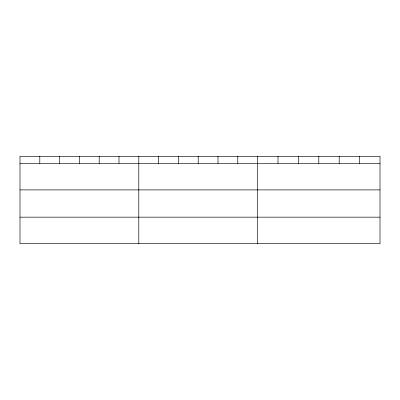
<?xml version="1.0" encoding="UTF-8"?>
<svg xmlns="http://www.w3.org/2000/svg" width="400" height="400" viewBox="0 0 400 400"><rect width="100%" height="100%" fill="white"/><g stroke="black" fill="none" stroke-linecap="round" stroke-linejoin="round"><path stroke-width="0.6" d="M380 189.89L380 156.36L20 156.36L20 243.64L380 243.64L380 189.89L20 189.89M20 163.42L380 163.42M20 217.165L380 217.165M359.6 156.36L359.6 163.42M339.2 156.36L339.2 163.42M318.8 156.36L318.8 163.42M298.4 156.36L298.4 163.42M278 156.36L278 163.42M257.6 156.36L257.6 243.64M237.8 156.36L237.8 163.42M218 156.36L218 163.42M198.2 156.36L198.2 163.42M178.4 156.36L178.4 163.42M158.6 156.36L158.6 163.42M138.8 156.36L138.8 243.64M119 156.36L119 163.42M99.2 156.36L99.2 163.42M79.4 156.36L79.4 163.42M59.6 156.36L59.6 163.42M39.8 156.36L39.8 163.42"/></g></svg>
